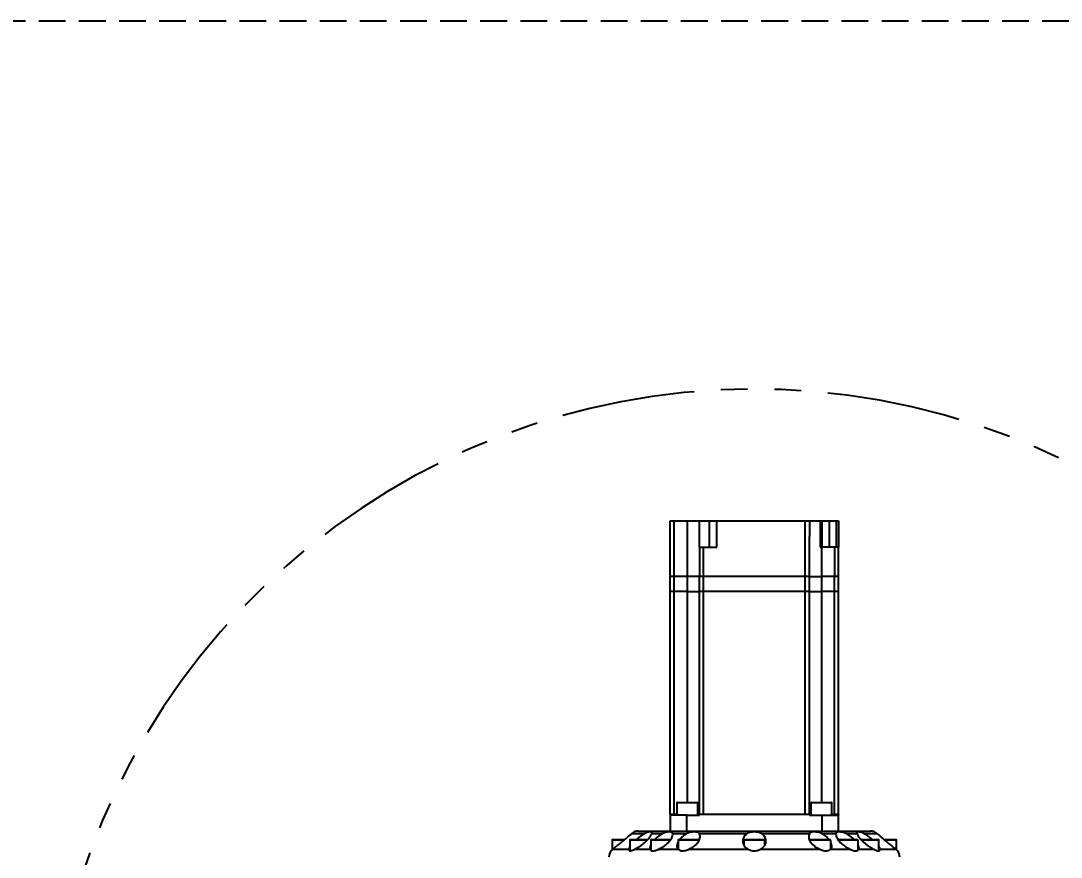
# Model space of a CAD drawing. Header units: millimetres. Extents: x 415 to 2018, y 500 to 823.
# Drawn here: x 1678.31 to 1727.69, y 620.22 to 659.95 of the extents above; entities that cross this region are included whole.
import ezdxf

# ---------------------------------------------------------------- set-up
doc = ezdxf.new("R2010")
doc.units = ezdxf.units.MM
doc.header["$PDSIZE"] = -1
doc.linetypes.add('HIDDEN', pattern=[1.905, 1.27, -0.635])
doc.linetypes.add('PHANTOM', pattern=[12.7, 6.35, -1.27, 1.27, -1.27, 1.27, -1.27])
doc.layers.get('Defpoints').update_dxf_attribs({"lineweight": 18})
doc.dimstyles.new('ISO-25', dxfattribs={"dimtxt": 2.5, "dimasz": 2.5, "dimexe": 1.25, "dimexo": 0.625, "dimtad": 1, "dimtoh": 1, "dimlfac": 10, "dimtxsty": 'Standard', "dimcen": 2.5, "dimadec": 0, "dimazin": 0, "dimtfac": 1, "dimtmove": 0, "dimatfit": 3, "dimfxl": 1, "dimarcsym": 0})

# ---------------------------------------------------------------- blocks, each defined once
blk = doc.blocks.new('*D93')
at = {"color": 0, "lineweight": -2}
for p, q in [((1760.597, 633.807), (1745.084, 625.652)), ((1770.389, 633.807), (1760.597, 633.807)), ((1713.13, 608.855), (1742.871, 624.489))]:
    blk.add_line(p, q, dxfattribs=at)
at = {"color": 0}
blk.add_solid([(1744.89, 626.021), (1745.278, 625.284), (1742.871, 624.489)], dxfattribs=at)
at = {"layer": 'Defpoints', "color": 0}
for p in [(1742.871, 624.489), (1713.13, 608.855)]:
    blk.add_point(p, dxfattribs=at)
at = {"color": 0, "insert": (1765.805, 635.682), "char_height": 2.5, "attachment_point": 5}
blk.add_mtext('R336', dxfattribs=at)

msp = doc.modelspace()

# ---------------------------------------------------------------- linework, layer by layer
at = {"linetype": 'HIDDEN'}
msp.add_line((1616.3019, 659.9504), (1814.2995, 659.9504), dxfattribs=at)
at = {"color": 161, "linetype": 'Continuous', "lineweight": 25, "true_color": 0x67adff}
for p, q in [((1709.1304, 633.5546), (1709.1304, 636.2046)), ((1709.1304, 636.2046), (1709.3304, 636.2046)), ((1709.3304, 633.5546), (1709.3304, 636.2046)), ((1709.3304, 636.2046), (1709.9484, 636.2046)), ((1709.9484, 633.5546), (1709.9484, 636.2046)), ((1709.9484, 636.2046), (1710.5204, 636.2046)), ((1710.5204, 634.9546), (1710.5204, 636.2046)), ((1710.5204, 636.2046), (1710.993, 636.2046)), ((1710.993, 634.9546), (1710.993, 636.2046)), ((1710.993, 636.2046), (1711.343, 636.2046)), ((1711.343, 634.9546), (1711.343, 636.2046)), ((1711.343, 636.2046), (1715.5404, 636.2046)), ((1715.5404, 633.5546), (1715.5404, 636.2046)), ((1715.5404, 636.2046), (1715.7404, 636.2046)), ((1715.7404, 636.2046), (1715.7404, 635.4546)), ((1715.7404, 636.2046), (1716.2485, 636.2046)), ((1716.2485, 636.2046), (1716.2485, 634.9546)), ((1716.2485, 636.2046), (1716.3376, 636.2046)), ((1716.3376, 636.2046), (1716.3376, 634.9546)), ((1716.3376, 636.2046), (1716.6876, 636.2046)), ((1716.6876, 636.2046), (1716.6876, 634.9546)), ((1716.6876, 636.2046), (1717.0304, 636.2046)), ((1717.0304, 634.9546), (1717.0304, 636.2046)), ((1717.0304, 636.2046), (1717.1304, 636.2046)), ((1717.1304, 636.2046), (1717.1304, 634.9546)), ((1715.7404, 633.5546), (1715.7404, 635.4546)), ((1710.5204, 634.9546), (1710.5204, 633.5546)), ((1710.5204, 634.9546), (1710.7204, 634.9546)), ((1710.7204, 633.5546), (1710.7204, 634.9546)), ((1710.7204, 634.9546), (1711.343, 634.9546)), ((1716.2485, 634.9546), (1716.3104, 634.9546)), ((1716.3104, 634.9546), (1716.3104, 633.5546)), ((1716.9304, 634.9546), (1716.3104, 634.9546)), ((1716.9304, 634.9546), (1716.9304, 633.5546)), ((1717.1304, 634.9546), (1716.9304, 634.9546)), ((1717.1304, 633.5546), (1717.1304, 634.9546)), ((1709.1304, 632.8346), (1709.1304, 633.5546)), ((1709.3304, 633.5546), (1709.1304, 633.5546)), ((1709.3304, 632.8346), (1709.3304, 633.5546)), ((1709.9484, 633.5546), (1709.3304, 633.5546)), ((1710.5184, 633.5546), (1709.9484, 633.5546)), ((1709.9484, 632.8346), (1709.9484, 633.5546)), ((1710.5184, 632.8346), (1710.5184, 633.5546)), ((1710.7184, 633.5546), (1710.5184, 633.5546)), ((1710.7204, 633.5546), (1710.5204, 633.5546)), ((1710.7184, 632.8346), (1710.7184, 633.5546)), ((1715.5423, 633.5546), (1710.7184, 633.5546)), ((1715.5404, 633.5546), (1710.7204, 633.5546)), ((1715.7404, 633.5546), (1715.5404, 633.5546)), ((1715.5423, 632.8346), (1715.5423, 633.5546)), ((1715.7423, 633.5546), (1715.5423, 633.5546)), ((1715.7423, 632.8346), (1715.7423, 633.5546)), ((1715.7423, 633.5546), (1716.3123, 633.5546)), ((1716.3123, 633.5546), (1716.3123, 632.8346)), ((1716.9304, 633.5546), (1716.3123, 633.5546)), ((1716.9304, 632.8346), (1716.9304, 633.5546)), ((1717.1304, 633.5546), (1716.9304, 633.5546)), ((1717.1304, 632.8346), (1717.1304, 633.5546)), ((1709.1304, 622.2546), (1709.1304, 632.8346)), ((1709.3304, 632.8346), (1709.1304, 632.8346)), ((1709.3304, 622.2546), (1709.3304, 632.8346)), ((1709.9484, 632.8346), (1709.3304, 632.8346)), ((1709.9484, 632.8346), (1710.5184, 632.8346)), ((1709.9484, 622.8246), (1709.9484, 632.8346)), ((1710.5184, 622.2546), (1710.5184, 632.8346)), ((1710.7184, 632.8346), (1710.5184, 632.8346)), ((1710.7184, 622.2546), (1710.7184, 632.8346)), ((1715.5423, 632.8346), (1710.7184, 632.8346)), ((1715.5423, 622.2546), (1715.5423, 632.8346)), ((1715.7423, 632.8346), (1715.5423, 632.8346)), ((1715.7423, 622.2546), (1715.7423, 632.8346)), ((1715.7423, 632.8346), (1716.3123, 632.8346)), ((1716.9304, 632.8346), (1716.3123, 632.8346)), ((1716.3123, 632.8346), (1716.3123, 622.8246)), ((1716.9304, 622.2546), (1716.9304, 632.8346)), ((1717.1304, 632.8346), (1716.9304, 632.8346)), ((1717.1304, 622.2546), (1717.1304, 632.8346)), ((1709.4484, 622.7996), (1709.4484, 622.2246)), ((1710.4484, 622.7996), (1709.4484, 622.7996)), ((1709.4734, 622.8246), (1710.4234, 622.8246)), ((1710.4484, 622.2246), (1710.4484, 622.7996)), ((1715.8123, 622.7996), (1715.8123, 622.2246)), ((1715.8129, 622.7996), (1715.8123, 622.7996)), ((1716.8123, 622.7996), (1715.8129, 622.7996)), ((1715.8373, 622.8246), (1716.7873, 622.8246)), ((1716.8123, 622.2246), (1716.8123, 622.7996)), ((1709.1304, 622.2546), (1709.1304, 622.2246)), ((1709.4484, 622.2546), (1709.1304, 622.2546)), ((1709.1304, 622.2246), (1709.1304, 621.4546)), ((1709.9304, 622.2246), (1709.1304, 622.2246)), ((1709.9304, 621.4546), (1709.9304, 622.2246)), ((1709.9304, 622.2246), (1710.5184, 622.2246)), ((1710.5184, 622.2546), (1710.4484, 622.2546)), ((1710.5184, 622.2546), (1710.4484, 622.2546)), ((1710.5184, 622.2546), (1710.5184, 622.2246)), ((1715.7424, 622.2546), (1710.5184, 622.2546)), ((1715.5423, 622.2546), (1710.7184, 622.2546)), ((1715.8123, 622.2546), (1715.7423, 622.2546)), ((1715.7424, 622.2246), (1715.7424, 622.2546)), ((1715.8123, 622.2546), (1715.7424, 622.2546)), ((1715.7424, 622.2246), (1716.3304, 622.2246)), ((1716.3304, 622.2246), (1716.3304, 621.4546)), ((1716.3304, 622.2246), (1717.1304, 622.2246)), ((1717.1304, 622.2546), (1716.8123, 622.2546)), ((1717.1304, 622.2546), (1717.1304, 622.2246)), ((1717.1304, 621.4546), (1717.1304, 622.2246)), ((1707.9063, 621.3387), (1707.302, 621.3387)), ((1707.6114, 621.4546), (1717.0329, 621.4546)), ((1708.7593, 621.3387), (1708.2594, 621.3387)), ((1709.9103, 621.3387), (1709.2588, 621.3387)), ((1712.7772, 621.3387), (1710.522, 621.3387)), ((1715.7387, 621.3387), (1713.4835, 621.3387)), ((1717.0019, 621.3387), (1716.3504, 621.3387)), ((1717.0329, 621.4546), (1718.6493, 621.4546)), ((1718.0013, 621.3387), (1717.5014, 621.3387)), ((1718.9587, 621.3387), (1718.3545, 621.3387)), ((1706.3804, 621.0296), (1706.3804, 620.5724)), ((1706.944, 621.0296), (1706.3804, 621.0296)), ((1706.4054, 621.0546), (1706.9734, 621.0546)), ((1707.2177, 621.0296), (1707.2177, 620.5274)), ((1708.0466, 621.0296), (1707.2177, 621.0296)), ((1707.2427, 621.0546), (1708.068, 621.0546)), ((1708.2109, 621.0296), (1708.2109, 620.5658)), ((1709.1449, 621.0296), (1708.2109, 621.0296)), ((1708.2359, 621.0546), (1709.1859, 621.0546)), ((1709.5054, 621.0296), (1709.5054, 620.6233)), ((1709.506, 621.0296), (1709.5054, 621.0296)), ((1710.5054, 621.0296), (1709.506, 621.0296)), ((1709.5304, 621.0546), (1710.4804, 621.0546)), ((1712.6304, 621.0296), (1712.6304, 620.8013)), ((1712.71, 621.0296), (1712.6304, 621.0296)), ((1712.6554, 621.0546), (1712.731, 621.0546)), ((1713.6304, 621.0296), (1712.71, 621.0296)), ((1712.731, 621.0546), (1713.6054, 621.0546)), ((1713.6304, 620.7973), (1713.6304, 621.0296)), ((1716.0266, 621.0296), (1715.7554, 621.0296)), ((1715.7804, 621.0546), (1716.038, 621.0546)), ((1716.7554, 621.0296), (1716.0266, 621.0296)), ((1716.038, 621.0546), (1716.7304, 621.0546)), ((1716.7554, 620.6255), (1716.7554, 621.0296)), ((1717.0748, 621.0546), (1717.4492, 621.0546)), ((1717.4439, 621.0296), (1717.1169, 621.0296)), ((1718.0498, 621.0296), (1717.4439, 621.0296)), ((1717.4492, 621.0546), (1718.0248, 621.0546)), ((1718.0498, 620.5658), (1718.0498, 621.0296)), ((1718.1872, 621.0546), (1718.566, 621.0546)), ((1718.5672, 621.0296), (1718.2137, 621.0296)), ((1718.566, 621.0546), (1719.018, 621.0546)), ((1719.043, 621.0296), (1718.5672, 621.0296)), ((1719.043, 620.5284), (1719.043, 621.0296)), ((1719.2852, 621.0546), (1719.6375, 621.0546)), ((1719.651, 621.0296), (1719.316, 621.0296)), ((1719.6375, 621.0546), (1719.8554, 621.0546)), ((1719.8804, 621.0296), (1719.651, 621.0296)), ((1719.8804, 620.5711), (1719.8804, 621.0296)), ((1706.4168, 620.6046), (1707.1683, 620.6046)), ((1707.4642, 620.6046), (1708.1739, 620.6046)), ((1708.5924, 620.6046), (1709.5173, 620.6046)), ((1710.0299, 620.6046), (1712.8344, 620.6046)), ((1713.4263, 620.6046), (1716.2308, 620.6046)), ((1716.7435, 620.6046), (1717.6683, 620.6046)), ((1718.0869, 620.6046), (1718.7965, 620.6046)), ((1719.0925, 620.6046), (1719.8439, 620.6046))]:
    msp.add_line(p, q, dxfattribs=at)
at = {"linetype": 'PHANTOM', "lineweight": 25}
msp.add_arc((1713.1304, 608.8546), 33.6, 195, 165, dxfattribs=at)
at = {"color": 161, "linetype": 'Continuous', "lineweight": 25, "true_color": 0x67adff}
for centre, radius, start, end in [((1709.4734, 622.7996), 0.025, 90, 180), ((1710.4234, 622.7996), 0.025, 0, 90), ((1715.8373, 622.7996), 0.025, 90, 180), ((1716.7873, 622.7996), 0.025, 0, 90), ((1707.6114, 620.9546), 0.5, 90, 111.91771), ((1718.6493, 620.9546), 0.5, 68.11063, 90), ((1706.4054, 621.0296), 0.025, 90, 180), ((1707.2427, 621.0296), 0.025, 90, 180), ((1708.2359, 621.0296), 0.025, 90, 180), ((1709.5304, 621.0296), 0.025, 90, 180), ((1712.6554, 621.0296), 0.025, 90, 180), ((1713.6054, 621.0296), 0.025, 0, 90), ((1715.7804, 621.0296), 0.025, 90, 180), ((1716.7304, 621.0296), 0.025, 0, 90), ((1718.0248, 621.0296), 0.025, 0, 90), ((1719.018, 621.0296), 0.025, 0, 90), ((1719.8554, 621.0296), 0.025, 0, 90), ((1706.7304, 620.2204), 0.5, 142.71747, 180), ((1719.5304, 620.2204), 0.5, 0, 37.26365)]:
    msp.add_arc(centre, radius, start, end, dxfattribs=at)
for points, knots in [([(1706.4168, 620.6046), (1706.4463, 620.6275), (1706.5208, 620.6854), (1706.6811, 620.8125), (1706.8847, 620.9788), (1707.0898, 621.152), (1707.2309, 621.2755), (1707.2909, 621.3288), (1707.302, 621.3387)], [0, 0, 0, 0, 0.1269434, 0.3206247, 0.5171251, 0.7516473, 0.9538427, 1, 1, 1, 1]), ([(1707.302, 621.3387), (1707.3285, 621.3592), (1707.3814, 621.4002), (1707.4264, 621.4188), (1707.4253, 621.4185), (1707.4249, 621.4183)], [0, 0, 0, 0, 0.3766197, 0.7518566, 1, 1, 1, 1]), ([(1707.4642, 620.6046), (1707.525, 620.6363), (1707.6461, 620.6996), (1707.8369, 620.836), (1708.0237, 620.9989), (1708.1876, 621.1822), (1708.2362, 621.2881), (1708.2594, 621.3387)], [0, 0, 0, 0, 0.1704708, 0.3399087, 0.5441974, 0.7817506, 1, 1, 1, 1]), ([(1707.9063, 621.3387), (1707.8284, 621.2873), (1707.6958, 621.1998), (1707.5787, 621.097), (1707.5304, 621.0546)], [0, 0, 0, 0, 0.587843, 1, 1, 1, 1]), ([(1708.2594, 621.3387), (1708.2642, 621.3594), (1708.2739, 621.4006), (1708.2406, 621.4201), (1708.1654, 621.4221), (1708.0461, 621.4063), (1707.9524, 621.361), (1707.9063, 621.3387)], [0, 0, 0, 0, 0.1883283, 0.3759563, 0.577582, 0.7920513, 1, 1, 1, 1]), ([(1708.7593, 621.3387), (1708.6792, 621.2873), (1708.5428, 621.1998), (1708.4401, 621.097), (1708.3978, 621.0546)], [0, 0, 0, 0, 0.5878431, 1, 1, 1, 1]), ([(1708.5924, 620.6046), (1708.6572, 620.6363), (1708.7864, 620.6996), (1708.9678, 620.836), (1709.1283, 620.9988), (1709.2427, 621.1701), (1709.25, 621.2656), (1709.2531, 621.3057)], [0, 0, 0, 0, 0.1786788, 0.3562746, 0.5704, 0.8193893, 1, 1, 1, 1]), ([(1709.2588, 621.3387), (1709.2517, 621.3594), (1709.2376, 621.4006), (1709.1663, 621.4201), (1709.0571, 621.4221), (1708.9109, 621.4063), (1708.8093, 621.361), (1708.7593, 621.3387)], [0, 0, 0, 0, 0.188324, 0.3759546, 0.5775824, 0.7920503, 1, 1, 1, 1]), ([(1709.9103, 621.3387), (1709.8334, 621.2873), (1709.7024, 621.1998), (1709.6212, 621.097), (1709.5877, 621.0546)], [0, 0, 0, 0, 0.5878425, 1, 1, 1, 1]), ([(1710.522, 621.3387), (1710.5035, 621.3594), (1710.4666, 621.4006), (1710.3622, 621.4201), (1710.2264, 621.4221), (1710.0632, 621.4063), (1709.9607, 621.361), (1709.9103, 621.3387)], [0, 0, 0, 0, 0.1883254, 0.3759542, 0.5775814, 0.7920503, 1, 1, 1, 1]), ([(1710.0299, 620.6046), (1710.0943, 620.6363), (1710.2228, 620.6996), (1710.3821, 620.836), (1710.5067, 620.9989), (1710.5745, 621.1822), (1710.539, 621.2881), (1710.522, 621.3387)], [0, 0, 0, 0, 0.1704707, 0.3399083, 0.5441978, 0.7817492, 1, 1, 1, 1]), ([(1712.7772, 621.3387), (1712.7236, 621.2872), (1712.6224, 621.1897), (1712.5691, 621.0087), (1712.592, 620.838), (1712.688, 620.6931), (1712.7908, 620.6309), (1712.8344, 620.6046)], [0, 0, 0, 0, 0.2217862, 0.4194567, 0.6598013, 0.8557929, 1, 1, 1, 1]), ([(1713.4835, 621.3387), (1713.4467, 621.3594), (1713.3731, 621.4006), (1713.2255, 621.4201), (1713.0656, 621.4221), (1712.902, 621.4063), (1712.8184, 621.361), (1712.7772, 621.3387)], [0, 0, 0, 0, 0.1883247, 0.3759552, 0.5775814, 0.79205, 1, 1, 1, 1]), ([(1713.4263, 620.6046), (1713.4651, 620.6275), (1713.563, 620.6854), (1713.6548, 620.8125), (1713.694, 620.9788), (1713.6538, 621.152), (1713.5635, 621.2755), (1713.4961, 621.3288), (1713.4835, 621.3387)], [0, 0, 0, 0, 0.1269441, 0.3206242, 0.5171244, 0.7516476, 0.9538421, 1, 1, 1, 1]), ([(1715.7387, 621.3387), (1715.7215, 621.2872), (1715.6888, 621.1897), (1715.7492, 621.0087), (1715.8729, 620.838), (1716.0471, 620.6931), (1716.1761, 620.6309), (1716.2308, 620.6046)], [0, 0, 0, 0, 0.22178629, 0.41945638, 0.65980084, 0.85579208, 1, 1, 1, 1]), ([(1716.3504, 621.3387), (1716.3051, 621.3594), (1716.2146, 621.4006), (1716.0633, 621.4201), (1715.9221, 621.4221), (1715.8021, 621.4063), (1715.7596, 621.361), (1715.7387, 621.3387)], [0, 0, 0, 0, 0.1883257, 0.3759564, 0.5775834, 0.7920515, 1, 1, 1, 1]), ([(1716.6688, 621.0546), (1716.6361, 621.098), (1716.5584, 621.2011), (1716.4267, 621.2883), (1716.3504, 621.3387)], [0, 0, 0, 0, 0.4206721, 1, 1, 1, 1]), ([(1717.5014, 621.3387), (1717.4564, 621.3594), (1717.3665, 621.4006), (1717.2289, 621.4201), (1717.112, 621.4221), (1717.0269, 621.4063), (1717.0102, 621.361), (1717.0019, 621.3387)], [0, 0, 0, 0, 0.1883257, 0.3759553, 0.5775819, 0.7920516, 1, 1, 1, 1]), ([(1717.0078, 621.3057), (1717.0109, 621.2647), (1717.0176, 621.1776), (1717.1251, 621.0085), (1717.2874, 620.8381), (1717.4843, 620.6931), (1717.6135, 620.6309), (1717.6683, 620.6046)], [0, 0, 0, 0, 0.1843083, 0.3914983, 0.643417, 0.848847, 1, 1, 1, 1]), ([(1717.8596, 621.0546), (1717.8175, 621.098), (1717.7175, 621.2011), (1717.5807, 621.2883), (1717.5014, 621.3387)], [0, 0, 0, 0, 0.4206727, 1, 1, 1, 1]), ([(1718.3545, 621.3387), (1718.3128, 621.3594), (1718.2297, 621.4006), (1718.1152, 621.4201), (1718.0305, 621.4221), (1717.9862, 621.4063), (1717.9963, 621.361), (1718.0013, 621.3387)], [0, 0, 0, 0, 0.1883243, 0.3759561, 0.5775808, 0.7920485, 1, 1, 1, 1]), ([(1718.0013, 621.3387), (1718.025, 621.2872), (1718.0698, 621.1897), (1718.2275, 621.0087), (1718.4189, 620.838), (1718.6247, 620.6931), (1718.7453, 620.6309), (1718.7965, 620.6046)], [0, 0, 0, 0, 0.2217851, 0.41945661, 0.65980014, 0.85579168, 1, 1, 1, 1]), ([(1718.7281, 621.0546), (1718.6795, 621.098), (1718.564, 621.2011), (1718.4313, 621.2883), (1718.3545, 621.3387)], [0, 0, 0, 0, 0.4206725, 1, 1, 1, 1]), ([(1718.8358, 621.4183), (1718.8345, 621.4189), (1718.8292, 621.421), (1718.8711, 621.4056), (1718.9298, 621.3608), (1718.9587, 621.3387)], [0, 0, 0, 0, 0.15504, 0.5840381, 1, 1, 1, 1]), ([(1718.9587, 621.3387), (1719.017, 621.2872), (1719.1272, 621.1897), (1719.3401, 621.0087), (1719.5478, 620.838), (1719.73, 620.6931), (1719.81, 620.6309), (1719.8439, 620.6046)], [0, 0, 0, 0, 0.2217866, 0.4194567, 0.6598, 0.8557916, 1, 1, 1, 1]), ([(1707.2177, 620.713), (1707.2112, 620.7044), (1707.1782, 620.6606), (1707.1727, 620.6295), (1707.1683, 620.6046)], [0, 0, 0, 0, 0.1959365, 1, 1, 1, 1]), ([(1708.2109, 620.8151), (1708.1892, 620.7703), (1708.1496, 620.6891), (1708.1664, 620.6307), (1708.1739, 620.6046)], [0, 0, 0, 0, 0.5511786, 1, 1, 1, 1]), ([(1709.5054, 620.9117), (1709.4902, 620.8838), (1709.4463, 620.8031), (1709.449, 620.6933), (1709.4969, 620.631), (1709.5173, 620.6046)], [0, 0, 0, 0, 0.2338127, 0.6752183, 1, 1, 1, 1]), ([(1716.7435, 620.6046), (1716.7667, 620.6364), (1716.8129, 620.6998), (1716.809, 620.8123), (1716.7707, 620.8878), (1716.7554, 620.9178)], [0, 0, 0, 0, 0.3770005, 0.7517212, 1, 1, 1, 1]), ([(1718.0869, 620.6046), (1718.0948, 620.6361), (1718.1098, 620.6959), (1718.069, 620.7776), (1718.0498, 620.8162)], [0, 0, 0, 0, 0.5278187, 1, 1, 1, 1]), ([(1719.0925, 620.6046), (1719.0865, 620.6346), (1719.0801, 620.6672), (1719.0458, 620.7125), (1719.043, 620.7161)], [0, 0, 0, 0, 0.9195691, 1, 1, 1, 1]), ([(1706.3325, 620.523), (1706.3338, 620.5247), (1706.337, 620.5288), (1706.3741, 620.5702), (1706.4085, 620.5979), (1706.4168, 620.6046)], [0, 0, 0, 0, 0.32744, 0.8371413, 1, 1, 1, 1]), ([(1707.1683, 620.6046), (1707.1702, 620.5822), (1707.1736, 620.5433), (1707.2262, 620.5144), (1707.3071, 620.5292), (1707.3913, 620.57), (1707.45, 620.5978), (1707.4642, 620.6046)], [0, 0, 0, 0, 0.2680332, 0.4655927, 0.6640887, 0.9186605, 1, 1, 1, 1]), ([(1708.1739, 620.6046), (1708.1897, 620.5822), (1708.2172, 620.5433), (1708.3029, 620.5144), (1708.4115, 620.5292), (1708.5116, 620.57), (1708.5767, 620.5978), (1708.5924, 620.6046)], [0, 0, 0, 0, 0.26802867, 0.46559096, 0.66408702, 0.91866047, 1, 1, 1, 1]), ([(1709.5173, 620.6046), (1709.5459, 620.5822), (1709.5957, 620.5433), (1709.7086, 620.5144), (1709.8375, 620.5292), (1709.9465, 620.57), (1710.0137, 620.5978), (1710.0299, 620.6046)], [0, 0, 0, 0, 0.2680309, 0.4655924, 0.6640879, 0.9186611, 1, 1, 1, 1]), ([(1712.8344, 620.6046), (1712.8821, 620.5822), (1712.965, 620.5433), (1713.1078, 620.5144), (1713.2502, 620.5292), (1713.3549, 620.57), (1713.4124, 620.5978), (1713.4263, 620.6046)], [0, 0, 0, 0, 0.268031, 0.4655915, 0.6640877, 0.9186608, 1, 1, 1, 1]), ([(1716.2308, 620.6046), (1716.2848, 620.5822), (1716.3786, 620.5433), (1716.513, 620.5144), (1716.6308, 620.5292), (1716.703, 620.57), (1716.7356, 620.5978), (1716.7435, 620.6046)], [0, 0, 0, 0, 0.2680301, 0.4655909, 0.6640863, 0.9186613, 1, 1, 1, 1]), ([(1717.6683, 620.6046), (1717.7199, 620.5822), (1717.8096, 620.5433), (1717.9259, 620.5144), (1718.0187, 620.5292), (1718.0667, 620.57), (1718.0829, 620.5978), (1718.0869, 620.6046)], [0, 0, 0, 0, 0.2680311, 0.4655917, 0.6640897, 0.9186616, 1, 1, 1, 1]), ([(1718.7965, 620.6046), (1718.8423, 620.5822), (1718.9218, 620.5433), (1719.0119, 620.5144), (1719.0735, 620.5292), (1719.0939, 620.57), (1719.0928, 620.5978), (1719.0925, 620.6046)], [0, 0, 0, 0, 0.26803029, 0.46558987, 0.66408712, 0.91865938, 1, 1, 1, 1]), ([(1719.8439, 620.6046), (1719.8685, 620.5831), (1719.9111, 620.5458), (1719.9334, 620.5167), (1719.9289, 620.5222), (1719.9282, 620.523)], [0, 0, 0, 0, 0.5355562, 0.9303092, 1, 1, 1, 1])]:
    msp.add_open_spline(points, degree=3, knots=knots, dxfattribs=at)

# ---------------------------------------------------------------- dimensions: what is measured, and where the dimension line sits
dim = msp.add_radius_dim(center=(1713.1304, 608.8546), mpoint=(1742.8713, 624.4891), dimstyle='ISO-25')
dim.commit()
dim.dimension.update_dxf_attribs({"geometry": '*D93', "text_midpoint": (1765.8053, 633.8072), "dimtype": 164})

doc.saveas('drawing.dxf')
